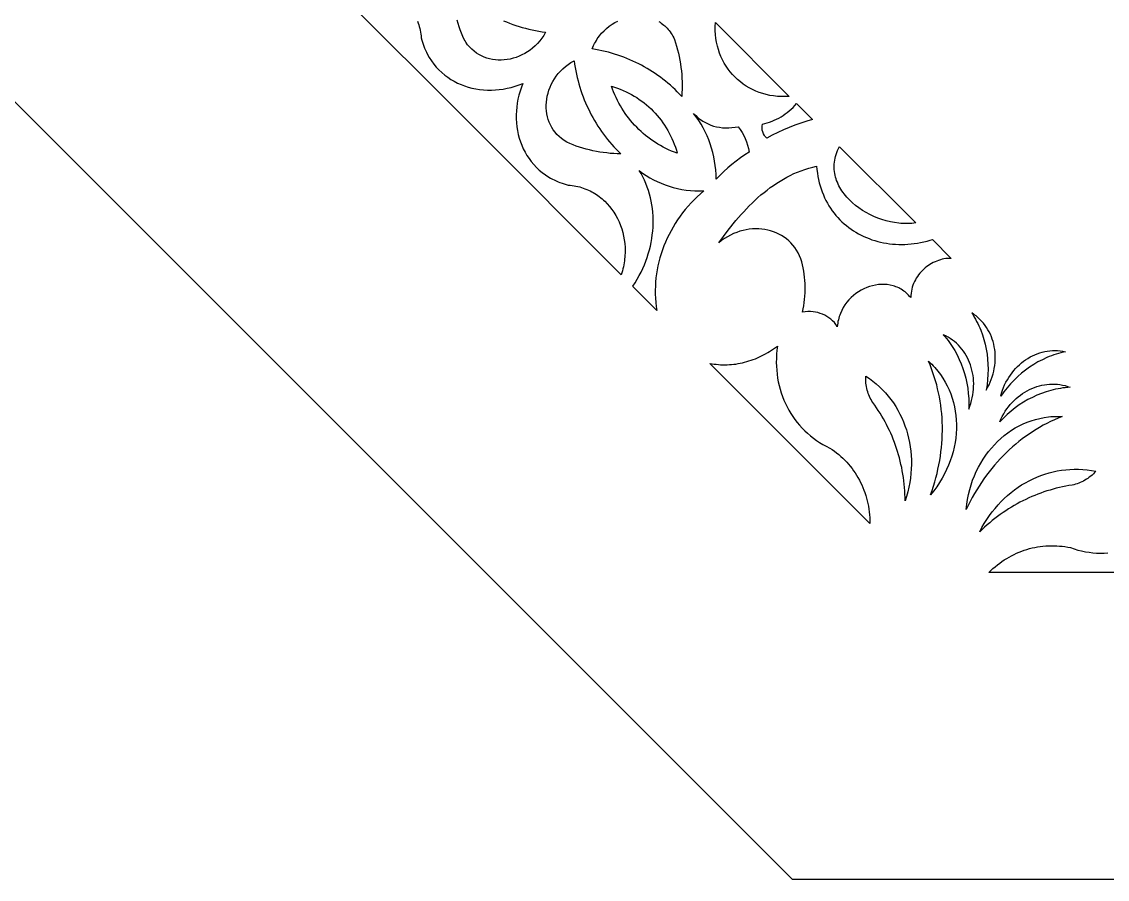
# Model space of a CAD drawing. Extents: x 3927 to 5087, y -513 to 1114.
# Drawn here: x 4330.2 to 4463.1, y 668.5 to 773.4 of the extents above; entities that cross this region are included whole.
import ezdxf

# ---------------------------------------------------------------- set-up
doc = ezdxf.new("R2010")
doc.units = 0
doc.layers.add('LAYER_1', color=18, linetype='CONTINUOUS')

msp = doc.modelspace()

# ---------------------------------------------------------------- linework, layer by layer
at = {"layer": 'LAYER_1'}
for points in [[(4608.82, 668.5), (4739.16, 798.84), (4739.16, 983.16), (4608.82, 1113.5), (4424.5, 1113.5), (4294.16, 983.16), (4294.16, 798.84), (4424.5, 668.5)], [(4424.15, 764.3), (4423.66, 764.28), (4423.18, 764.28), (4422.71, 764.3), (4422.24, 764.35), (4421.78, 764.42), (4421.33, 764.52), (4420.9, 764.64), (4420.47, 764.78), (4420.05, 764.95), (4419.65, 765.13), (4419.26, 765.33), (4418.88, 765.56), (4418.52, 765.8), (4418.17, 766.07), (4417.83, 766.35), (4417.51, 766.64), (4417.21, 766.96), (4416.93, 767.29), (4416.66, 767.64), (4416.42, 768), (4416.19, 768.38), (4415.98, 768.77), (4415.79, 769.17), (4415.62, 769.59), (4415.48, 770.02), (4415.36, 770.46), (4415.26, 770.91), (4415.18, 771.38), (4415.13, 771.85), (4415.1, 772.33), (4415.1, 772.83), (4415.13, 773.33)], [(4397.81, 768.66), (4397.87, 768.24), (4397.94, 767.83), (4398.02, 767.42), (4398.1, 767.02), (4398.2, 766.61), (4398.3, 766.21), (4398.41, 765.82), (4398.52, 765.42), (4398.65, 765.03), (4398.78, 764.65), (4398.92, 764.26), (4399.07, 763.89), (4399.22, 763.51), (4399.39, 763.14), (4399.56, 762.77), (4399.73, 762.41), (4399.92, 762.05), (4400.11, 761.7), (4400.31, 761.35), (4400.52, 761.01), (4400.73, 760.67), (4400.95, 760.33), (4401.18, 760), (4401.41, 759.67), (4401.66, 759.35), (4401.91, 759.04), (4402.16, 758.73), (4402.42, 758.42), (4402.69, 758.13), (4402.97, 757.83), (4403.25, 757.54), (4403.54, 757.26), (4403.1, 757.27), (4402.67, 757.29), (4402.24, 757.32), (4401.81, 757.37), (4401.38, 757.42), (4400.96, 757.48), (4400.54, 757.56), (4400.12, 757.64), (4399.71, 757.74), (4399.3, 757.84), (4398.89, 757.96), (4398.49, 758.09), (4398.09, 758.22), (4397.7, 758.37), (4397.31, 758.53), (4396.92, 758.7), (4396.59, 758.9), (4396.27, 759.13), (4395.99, 759.37), (4395.72, 759.63), (4395.49, 759.9), (4395.27, 760.19), (4395.08, 760.49), (4394.91, 760.81), (4394.77, 761.13), (4394.65, 761.47), (4394.56, 761.81), (4394.49, 762.16), (4394.44, 762.51), (4394.41, 762.87), (4394.41, 763.24), (4394.43, 763.6), (4394.47, 763.97), (4394.54, 764.33), (4394.63, 764.7), (4394.74, 765.06), (4394.88, 765.41), (4395.03, 765.76), (4395.21, 766.1), (4395.41, 766.44), (4395.64, 766.76), (4395.88, 767.08), (4396.15, 767.38), (4396.44, 767.67), (4396.75, 767.94), (4397.08, 768.2), (4397.43, 768.44)], [(4402.38, 765.55), (4402.75, 765.44), (4403.12, 765.31), (4403.47, 765.17), (4403.83, 765.03), (4404.17, 764.87), (4404.51, 764.7), (4404.84, 764.52), (4405.17, 764.34), (4405.48, 764.14), (4405.79, 763.93), (4406.1, 763.72), (4406.39, 763.49), (4406.68, 763.26), (4406.96, 763.01), (4407.23, 762.76), (4407.49, 762.5), (4407.75, 762.23), (4407.99, 761.96), (4408.23, 761.67), (4408.46, 761.38), (4408.68, 761.08), (4408.89, 760.77), (4409.09, 760.46), (4409.28, 760.14), (4409.46, 759.81), (4409.63, 759.47), (4409.79, 759.13), (4409.94, 758.78), (4410.08, 758.43), (4410.21, 758.07), (4410.33, 757.7), (4410.44, 757.33), (4410.09, 757.46), (4409.74, 757.61), (4409.39, 757.76), (4409.05, 757.92), (4408.72, 758.1), (4408.39, 758.28), (4408.07, 758.46), (4407.76, 758.66), (4407.45, 758.87), (4407.15, 759.08), (4406.85, 759.3), (4406.56, 759.53), (4406.28, 759.77), (4406.01, 760.01), (4405.74, 760.26), (4405.48, 760.52), (4405.23, 760.79), (4404.98, 761.06), (4404.74, 761.34), (4404.51, 761.63), (4404.29, 761.92), (4404.07, 762.22), (4403.86, 762.53), (4403.67, 762.84), (4403.48, 763.16), (4403.29, 763.48), (4403.12, 763.81), (4402.95, 764.15), (4402.8, 764.49), (4402.65, 764.84), (4402.51, 765.19)], [(4427.01, 761.45), (4426.28, 761.25), (4425.57, 761.02), (4424.85, 760.77), (4424.15, 760.49), (4423.45, 760.2), (4422.75, 759.88), (4422.07, 759.54), (4421.39, 759.18), (4421.31, 759.26), (4421.23, 759.35), (4421.16, 759.44), (4421.1, 759.53), (4420.99, 759.73), (4420.91, 759.95), (4420.85, 760.17), (4420.83, 760.4), (4420.83, 760.64), (4420.86, 760.88), (4421.16, 760.96), (4421.46, 761.04), (4421.75, 761.14), (4422.04, 761.25), (4422.32, 761.37), (4422.6, 761.51), (4422.88, 761.65), (4423.14, 761.81), (4423.41, 761.97), (4423.66, 762.15), (4423.91, 762.34), (4424.15, 762.53), (4424.39, 762.74), (4424.62, 762.95), (4424.83, 763.18), (4425.04, 763.41)], [(4412.45, 762.2), (4412.71, 761.94), (4412.98, 761.69), (4413.27, 761.47), (4413.57, 761.27), (4413.88, 761.09), (4414.21, 760.93), (4414.55, 760.79), (4414.89, 760.67), (4415.25, 760.58), (4415.61, 760.51), (4415.98, 760.46), (4416.36, 760.44), (4416.74, 760.44), (4417.13, 760.47), (4417.52, 760.51), (4417.9, 760.59), (4418.15, 760.24), (4418.37, 759.88), (4418.58, 759.51), (4418.76, 759.13), (4418.92, 758.73), (4419.05, 758.32), (4419.17, 757.91), (4419.26, 757.48), (4418.71, 757.13), (4418.18, 756.76), (4417.65, 756.37), (4417.14, 755.96), (4416.64, 755.54), (4416.15, 755.1), (4415.68, 754.65), (4415.22, 754.18), (4415.2, 754.74), (4415.16, 755.29), (4415.1, 755.84), (4415.01, 756.38), (4414.91, 756.92), (4414.78, 757.44), (4414.64, 757.96), (4414.48, 758.47), (4414.29, 758.98), (4414.09, 759.47), (4413.86, 759.95), (4413.62, 760.43), (4413.36, 760.89), (4413.07, 761.34), (4412.77, 761.78)], [(4405.78, 755.23), (4406.2, 754.92), (4406.63, 754.62), (4407.07, 754.35), (4407.53, 754.1), (4407.99, 753.87), (4408.47, 753.66), (4408.96, 753.47), (4409.46, 753.3), (4409.96, 753.15), (4410.48, 753.03), (4411, 752.92), (4411.53, 752.84), (4412.06, 752.78), (4412.6, 752.74), (4413.15, 752.73), (4413.7, 752.74), (4413.29, 752.38), (4412.89, 752.02), (4412.5, 751.64), (4412.13, 751.26), (4411.77, 750.86), (4411.43, 750.46), (4411.1, 750.04), (4410.79, 749.62), (4410.49, 749.19), (4410.2, 748.75), (4409.93, 748.31), (4409.68, 747.86), (4409.44, 747.4), (4409.21, 746.94), (4409, 746.47), (4408.81, 745.99), (4408.63, 745.52), (4408.47, 745.03), (4408.32, 744.55), (4408.19, 744.06), (4408.08, 743.57), (4407.98, 743.07), (4407.9, 742.58), (4407.83, 742.08), (4407.79, 741.58), (4407.76, 741.08), (4407.75, 740.58), (4407.75, 740.09), (4407.78, 739.59), (4407.82, 739.09), (4407.88, 738.6), (4407.96, 738.11), (4405.05, 741.01), (4405.01, 741.07), (4405.28, 741.5), (4405.54, 741.92), (4405.78, 742.36), (4406.01, 742.8), (4406.22, 743.24), (4406.42, 743.69), (4406.59, 744.14), (4406.76, 744.59), (4406.9, 745.05), (4407.03, 745.51), (4407.15, 745.97), (4407.25, 746.43), (4407.33, 746.89), (4407.39, 747.35), (4407.44, 747.81), (4407.48, 748.28), (4407.49, 748.74), (4407.49, 749.2), (4407.48, 749.65), (4407.45, 750.11), (4407.4, 750.56), (4407.33, 751.01), (4407.25, 751.46), (4407.16, 751.9), (4407.04, 752.34), (4406.91, 752.77), (4406.76, 753.2), (4406.6, 753.62), (4406.42, 754.03), (4406.22, 754.44), (4406.01, 754.84)], [(4427.54, 755.33), (4427.59, 754.92), (4427.65, 754.51), (4427.73, 754.11), (4427.82, 753.72), (4427.93, 753.34), (4428.05, 752.97), (4428.17, 752.6), (4428.32, 752.25), (4428.47, 751.9), (4428.64, 751.56), (4428.81, 751.23), (4429, 750.92), (4429.2, 750.61), (4429.41, 750.31), (4429.63, 750.02), (4429.85, 749.74), (4430.09, 749.46), (4430.34, 749.2), (4430.6, 748.95), (4430.86, 748.71), (4431.14, 748.48), (4431.42, 748.26), (4431.71, 748.05), (4432, 747.85), (4432.31, 747.67), (4432.62, 747.49), (4432.94, 747.32), (4433.26, 747.16), (4433.59, 747.02), (4433.93, 746.89), (4434.27, 746.76), (4434.61, 746.65), (4434.97, 746.55), (4435.32, 746.46), (4435.68, 746.39), (4436.05, 746.32), (4436.41, 746.27), (4436.78, 746.23), (4437.16, 746.2), (4437.54, 746.18), (4437.92, 746.18), (4438.3, 746.18), (4438.68, 746.2), (4439.07, 746.24), (4439.45, 746.28), (4439.84, 746.34), (4440.23, 746.41), (4440.62, 746.49), (4441.01, 746.59), (4441.4, 746.7), (4441.67, 746.79), (4443.98, 744.48), (4443.75, 744.48), (4443.53, 744.47), (4443.3, 744.44), (4443.08, 744.4), (4442.86, 744.36), (4442.64, 744.3), (4442.42, 744.23), (4442.2, 744.15), (4441.99, 744.06), (4441.78, 743.96), (4441.57, 743.85), (4441.37, 743.73), (4441.17, 743.6), (4440.98, 743.47), (4440.79, 743.32), (4440.61, 743.17), (4440.44, 743), (4440.28, 742.83), (4440.12, 742.65), (4439.97, 742.46), (4439.83, 742.27), (4439.7, 742.07), (4439.58, 741.86), (4439.47, 741.64), (4439.37, 741.42), (4439.28, 741.19), (4439.2, 740.95), (4439.14, 740.7), (4439.09, 740.46), (4439.05, 740.2), (4439.02, 739.94), (4439.01, 739.67), (4438.88, 739.83), (4438.75, 739.98), (4438.61, 740.11), (4438.47, 740.24), (4438.32, 740.37), (4438.17, 740.48), (4438.02, 740.59), (4437.86, 740.69), (4437.7, 740.78), (4437.54, 740.86), (4437.37, 740.94), (4437.2, 741), (4437.03, 741.06), (4436.86, 741.12), (4436.51, 741.2), (4436.15, 741.26), (4435.79, 741.29), (4435.43, 741.29), (4435.07, 741.26), (4434.7, 741.21), (4434.34, 741.13), (4433.98, 741.03), (4433.63, 740.9), (4433.29, 740.75), (4432.95, 740.58), (4432.62, 740.38), (4432.31, 740.17), (4432.01, 739.93), (4431.72, 739.67), (4431.45, 739.4), (4431.2, 739.1), (4430.97, 738.78), (4430.76, 738.45), (4430.57, 738.1), (4430.4, 737.73), (4430.33, 737.54), (4430.27, 737.35), (4430.21, 737.15), (4430.16, 736.95), (4430.11, 736.75), (4430.08, 736.54), (4430.05, 736.33), (4430.03, 736.11), (4429.86, 736.37), (4429.67, 736.61), (4429.46, 736.82), (4429.24, 737.03), (4429.01, 737.21), (4428.76, 737.37), (4428.5, 737.52), (4428.23, 737.65), (4427.95, 737.75), (4427.66, 737.84), (4427.36, 737.9), (4427.06, 737.95), (4426.75, 737.97), (4426.43, 737.97), (4426.11, 737.95), (4425.78, 737.9), (4425.86, 738.29), (4425.93, 738.68), (4425.98, 739.07), (4426.02, 739.46), (4426.06, 739.85), (4426.08, 740.24), (4426.09, 740.63), (4426.09, 741.02), (4426.08, 741.4), (4426.05, 741.78), (4426.02, 742.17), (4425.97, 742.55), (4425.92, 742.92), (4425.85, 743.3), (4425.77, 743.67), (4425.68, 744.04), (4425.55, 744.42), (4425.4, 744.79), (4425.23, 745.14), (4425.04, 745.47), (4424.83, 745.79), (4424.6, 746.08), (4424.35, 746.36), (4424.09, 746.61), (4423.81, 746.85), (4423.52, 747.07), (4423.21, 747.26), (4422.89, 747.44), (4422.56, 747.6), (4422.22, 747.73), (4421.87, 747.85), (4421.52, 747.94), (4421.15, 748.01), (4420.78, 748.06), (4420.41, 748.09), (4420.03, 748.1), (4419.65, 748.08), (4419.26, 748.04), (4418.87, 747.98), (4418.49, 747.9), (4418.1, 747.79), (4417.72, 747.66), (4417.34, 747.51), (4416.96, 747.33), (4416.59, 747.13), (4416.23, 746.9), (4415.87, 746.65), (4415.52, 746.37), (4416.09, 747.16), (4416.69, 747.94), (4416.99, 748.33), (4417.3, 748.71), (4417.61, 749.09), (4417.93, 749.46), (4418.25, 749.83), (4418.58, 750.19), (4418.92, 750.55), (4419.26, 750.9), (4419.61, 751.24), (4419.96, 751.58), (4420.32, 751.91), (4420.69, 752.23), (4421.06, 752.54), (4421.44, 752.84), (4421.82, 753.13), (4422.21, 753.41), (4422.61, 753.68), (4423.02, 753.93), (4423.43, 754.18), (4423.85, 754.41), (4424.28, 754.63), (4424.72, 754.84), (4425.16, 755.03), (4425.61, 755.2), (4426.07, 755.37), (4426.54, 755.51), (4427.02, 755.64), (4427.5, 755.76)], [(4448.26, 728.36), (4448.43, 728.68), (4448.6, 729.01), (4448.74, 729.34), (4448.87, 729.67), (4448.99, 730), (4449.09, 730.34), (4449.17, 730.68), (4449.24, 731.01), (4449.29, 731.35), (4449.33, 731.69), (4449.35, 732.02), (4449.36, 732.36), (4449.35, 732.69), (4449.33, 733.02), (4449.29, 733.34), (4449.24, 733.66), (4449.17, 733.98), (4449.09, 734.29), (4448.99, 734.59), (4448.88, 734.89), (4448.76, 735.19), (4448.62, 735.47), (4448.46, 735.75), (4448.3, 736.02), (4448.12, 736.28), (4447.92, 736.53), (4447.71, 736.77), (4447.49, 737), (4447.26, 737.22), (4447.01, 737.43), (4446.75, 737.62), (4446.48, 737.8), (4446.64, 737.55), (4446.79, 737.3), (4446.94, 737.04), (4447.08, 736.77), (4447.22, 736.51), (4447.35, 736.24), (4447.47, 735.96), (4447.59, 735.68), (4447.8, 735.12), (4447.98, 734.54), (4448.13, 733.96), (4448.26, 733.36), (4448.36, 732.75), (4448.43, 732.14), (4448.47, 731.52), (4448.49, 730.9), (4448.47, 730.27), (4448.43, 729.64), (4448.36, 729)], [(4446.12, 726.04), (4446.25, 726.39), (4446.36, 726.73), (4446.46, 727.08), (4446.54, 727.43), (4446.61, 727.77), (4446.66, 728.12), (4446.69, 728.46), (4446.71, 728.81), (4446.72, 729.15), (4446.7, 729.49), (4446.68, 729.82), (4446.64, 730.15), (4446.58, 730.48), (4446.51, 730.8), (4446.43, 731.12), (4446.33, 731.43), (4446.22, 731.73), (4446.09, 732.03), (4445.95, 732.32), (4445.8, 732.6), (4445.63, 732.87), (4445.46, 733.13), (4445.27, 733.38), (4445.06, 733.63), (4444.85, 733.86), (4444.62, 734.08), (4444.38, 734.29), (4444.13, 734.48), (4443.86, 734.67), (4443.59, 734.84), (4443.3, 734.99), (4443, 735.13), (4443.2, 734.91), (4443.39, 734.68), (4443.58, 734.44), (4443.75, 734.2), (4443.93, 733.95), (4444.09, 733.7), (4444.25, 733.45), (4444.41, 733.19), (4444.69, 732.66), (4444.96, 732.12), (4445.2, 731.56), (4445.41, 730.99), (4445.59, 730.4), (4445.75, 729.81), (4445.88, 729.2), (4445.99, 728.58), (4446.06, 727.96), (4446.11, 727.33), (4446.13, 726.69)], [(4422.69, 733.74), (4422.63, 733.24), (4422.59, 732.74), (4422.57, 732.24), (4422.56, 731.75), (4422.58, 731.27), (4422.61, 730.78), (4422.66, 730.3), (4422.73, 729.83), (4422.81, 729.37), (4422.92, 728.91), (4423.04, 728.46), (4423.17, 728.01), (4423.33, 727.57), (4423.5, 727.14), (4423.68, 726.72), (4423.88, 726.31), (4424.1, 725.91), (4424.33, 725.51), (4424.58, 725.13), (4424.85, 724.76), (4425.12, 724.4), (4425.42, 724.05), (4425.72, 723.71), (4426.05, 723.38), (4426.38, 723.07), (4426.73, 722.77), (4427.1, 722.48), (4427.47, 722.21), (4427.86, 721.95), (4428.26, 721.71), (4428.68, 721.48), (4429.11, 721.27), (4429.39, 721.08), (4429.67, 720.88), (4429.95, 720.68), (4430.21, 720.47), (4430.46, 720.24), (4430.71, 720.01), (4430.95, 719.78), (4431.18, 719.53), (4431.41, 719.28), (4431.62, 719.03), (4431.83, 718.76), (4432.02, 718.49), (4432.21, 718.22), (4432.39, 717.93), (4432.56, 717.65), (4432.73, 717.35), (4432.88, 717.05), (4433.02, 716.75), (4433.16, 716.44), (4433.28, 716.12), (4433.4, 715.81), (4433.51, 715.48), (4433.6, 715.15), (4433.69, 714.82), (4433.77, 714.49), (4433.83, 714.15), (4433.89, 713.8), (4433.94, 713.46), (4433.97, 713.11), (4434, 712.76), (4434.02, 712.4), (4434.02, 712.04), (4414.44, 731.63), (4414.7, 731.58), (4414.96, 731.54), (4415.22, 731.51), (4415.49, 731.48), (4415.75, 731.46), (4416.02, 731.46), (4416.29, 731.45), (4416.55, 731.46), (4416.82, 731.47), (4417.09, 731.49), (4417.36, 731.52), (4417.63, 731.55), (4417.89, 731.6), (4418.16, 731.65), (4418.43, 731.7), (4418.69, 731.77), (4418.95, 731.84), (4419.22, 731.92), (4419.48, 732), (4419.74, 732.09), (4420, 732.19), (4420.26, 732.3), (4420.51, 732.41), (4420.76, 732.53), (4421.01, 732.66), (4421.26, 732.79), (4421.51, 732.94), (4421.75, 733.08), (4421.99, 733.24), (4422.23, 733.4), (4422.46, 733.57)], [(4450.03, 727.63), (4450.13, 727.98), (4450.24, 728.33), (4450.37, 728.66), (4450.51, 728.99), (4450.67, 729.31), (4450.84, 729.62), (4451.02, 729.91), (4451.21, 730.2), (4451.41, 730.47), (4451.62, 730.74), (4451.84, 730.99), (4452.07, 731.23), (4452.31, 731.46), (4452.56, 731.68), (4452.82, 731.88), (4453.08, 732.07), (4453.35, 732.24), (4453.63, 732.41), (4453.91, 732.56), (4454.2, 732.69), (4454.5, 732.81), (4454.8, 732.91), (4455.1, 733), (4455.41, 733.07), (4455.72, 733.13), (4456.04, 733.17), (4456.35, 733.19), (4456.67, 733.2), (4456.99, 733.19), (4457.32, 733.16), (4457.64, 733.11), (4457.96, 733.05), (4457.67, 732.98), (4457.38, 732.91), (4457.09, 732.83), (4456.8, 732.75), (4456.52, 732.66), (4456.23, 732.56), (4455.95, 732.45), (4455.68, 732.33), (4455.13, 732.08), (4454.59, 731.8), (4454.07, 731.5), (4453.56, 731.17), (4453.06, 730.81), (4452.58, 730.43), (4452.11, 730.02), (4451.66, 729.59), (4451.22, 729.13), (4450.8, 728.65), (4450.41, 728.15)], [(4441.18, 731.9), (4441.39, 731.71), (4441.59, 731.51), (4441.78, 731.31), (4441.97, 731.11), (4442.32, 730.69), (4442.65, 730.26), (4442.96, 729.81), (4443.23, 729.34), (4443.49, 728.87), (4443.72, 728.38), (4443.92, 727.88), (4444.09, 727.37), (4444.24, 726.85), (4444.37, 726.32), (4444.47, 725.79), (4444.54, 725.25), (4444.59, 724.71), (4444.61, 724.16), (4444.6, 723.6), (4444.57, 723.05), (4444.52, 722.49), (4444.44, 721.93), (4444.33, 721.38), (4444.2, 720.82), (4444.04, 720.27), (4443.85, 719.72), (4443.64, 719.17), (4443.4, 718.63), (4443.14, 718.1), (4442.85, 717.57), (4442.54, 717.05), (4442.2, 716.54), (4441.83, 716.05), (4441.44, 715.56), (4441.62, 716.08), (4441.79, 716.6), (4441.95, 717.12), (4442.1, 717.64), (4442.23, 718.16), (4442.35, 718.69), (4442.46, 719.21), (4442.56, 719.74), (4442.64, 720.27), (4442.71, 720.79), (4442.77, 721.32), (4442.82, 721.84), (4442.86, 722.37), (4442.88, 722.89), (4442.89, 723.41), (4442.89, 723.93), (4442.87, 724.45), (4442.85, 724.97), (4442.81, 725.48), (4442.76, 726), (4442.69, 726.51), (4442.62, 727.02), (4442.53, 727.52), (4442.43, 728.02), (4442.31, 728.52), (4442.19, 729.02), (4442.05, 729.51), (4441.9, 729.99), (4441.74, 730.48), (4441.56, 730.95), (4441.38, 731.43)], [(4433.52, 730.08), (4433.96, 729.78), (4434.39, 729.45), (4434.8, 729.12), (4435.2, 728.76), (4435.57, 728.39), (4435.93, 728.01), (4436.27, 727.61), (4436.59, 727.2), (4436.89, 726.78), (4437.18, 726.34), (4437.44, 725.89), (4437.69, 725.43), (4437.92, 724.96), (4438.12, 724.48), (4438.31, 723.99), (4438.48, 723.49), (4438.63, 722.99), (4438.76, 722.47), (4438.87, 721.95), (4438.95, 721.42), (4439.02, 720.89), (4439.06, 720.35), (4439.09, 719.81), (4439.09, 719.26), (4439.08, 718.71), (4439.04, 718.15), (4438.97, 717.6), (4438.89, 717.04), (4438.79, 716.48), (4438.66, 715.91), (4438.51, 715.35), (4438.34, 714.79), (4438.33, 715.21), (4438.31, 715.62), (4438.29, 716.04), (4438.26, 716.45), (4438.22, 716.86), (4438.17, 717.27), (4438.12, 717.67), (4438.05, 718.07), (4437.98, 718.48), (4437.91, 718.87), (4437.82, 719.27), (4437.73, 719.66), (4437.63, 720.05), (4437.52, 720.44), (4437.41, 720.83), (4437.29, 721.21), (4437.16, 721.59), (4437.02, 721.96), (4436.88, 722.34), (4436.73, 722.7), (4436.57, 723.07), (4436.41, 723.43), (4436.23, 723.79), (4436.06, 724.14), (4435.87, 724.49), (4435.68, 724.84), (4435.48, 725.18), (4435.27, 725.52), (4435.05, 725.85), (4434.83, 726.18), (4434.61, 726.51), (4434.37, 726.83), (4434.26, 727.01), (4434.16, 727.19), (4434.06, 727.38), (4433.97, 727.57), (4433.89, 727.76), (4433.82, 727.96), (4433.75, 728.16), (4433.69, 728.36), (4433.64, 728.57), (4433.6, 728.78), (4433.57, 728.99), (4433.54, 729.21), (4433.52, 729.42), (4433.51, 729.64), (4433.51, 729.86)], [(4449.9, 724.48), (4450.05, 724.81), (4450.21, 725.14), (4450.39, 725.45), (4450.57, 725.76), (4450.77, 726.05), (4450.98, 726.33), (4451.2, 726.6), (4451.43, 726.85), (4451.67, 727.1), (4451.92, 727.33), (4452.17, 727.55), (4452.44, 727.75), (4452.71, 727.94), (4452.98, 728.12), (4453.27, 728.28), (4453.56, 728.43), (4453.85, 728.57), (4454.15, 728.69), (4454.45, 728.8), (4454.76, 728.89), (4455.07, 728.96), (4455.38, 729.02), (4455.69, 729.06), (4456.01, 729.09), (4456.32, 729.1), (4456.64, 729.1), (4456.96, 729.08), (4457.27, 729.04), (4457.59, 728.98), (4457.9, 728.9), (4458.22, 728.81), (4458.53, 728.7), (4458.23, 728.68), (4457.93, 728.65), (4457.63, 728.62), (4457.34, 728.57), (4457.04, 728.52), (4456.75, 728.46), (4456.45, 728.4), (4456.16, 728.32), (4455.59, 728.15), (4455.01, 727.95), (4454.45, 727.73), (4453.9, 727.47), (4453.35, 727.19), (4452.82, 726.88), (4452.3, 726.54), (4451.79, 726.18), (4451.29, 725.79), (4450.81, 725.38), (4450.35, 724.94)], [(4445.81, 713.75), (4445.87, 714.38), (4445.97, 714.99), (4446.09, 715.59), (4446.23, 716.18), (4446.4, 716.76), (4446.59, 717.32), (4446.8, 717.87), (4447.04, 718.4), (4447.3, 718.92), (4447.58, 719.43), (4447.87, 719.91), (4448.19, 720.38), (4448.53, 720.83), (4448.88, 721.27), (4449.25, 721.68), (4449.64, 722.08), (4450.05, 722.45), (4450.47, 722.8), (4450.9, 723.13), (4451.35, 723.44), (4451.81, 723.72), (4452.28, 723.98), (4452.77, 724.22), (4453.26, 724.43), (4453.77, 724.61), (4454.28, 724.77), (4454.81, 724.9), (4455.34, 725.01), (4455.88, 725.08), (4456.15, 725.11), (4456.43, 725.12), (4456.71, 725.14), (4456.98, 725.14), (4457.26, 725.14), (4457.54, 725.12), (4457.07, 724.93), (4456.6, 724.73), (4456.14, 724.52), (4455.69, 724.29), (4455.23, 724.05), (4454.79, 723.8), (4454.35, 723.54), (4453.92, 723.27), (4453.49, 722.98), (4453.07, 722.69), (4452.66, 722.38), (4452.26, 722.07), (4451.86, 721.74), (4451.46, 721.4), (4451.08, 721.06), (4450.7, 720.7), (4450.33, 720.33), (4449.97, 719.96), (4449.62, 719.57), (4449.27, 719.18), (4448.93, 718.77), (4448.6, 718.36), (4448.28, 717.93), (4447.97, 717.5), (4447.67, 717.06), (4447.37, 716.61), (4447.09, 716.16), (4446.81, 715.69), (4446.55, 715.22), (4446.29, 714.74), (4446.04, 714.25)], [(4447.46, 711.02), (4447.73, 711.54), (4448.02, 712.04), (4448.33, 712.53), (4448.65, 713), (4448.99, 713.45), (4449.34, 713.89), (4449.7, 714.31), (4450.08, 714.71), (4450.47, 715.1), (4450.87, 715.47), (4451.29, 715.81), (4451.71, 716.14), (4452.15, 716.46), (4452.59, 716.75), (4453.05, 717.02), (4453.51, 717.27), (4453.98, 717.51), (4454.46, 717.72), (4454.94, 717.91), (4455.44, 718.09), (4455.94, 718.24), (4456.44, 718.37), (4456.95, 718.47), (4457.46, 718.56), (4457.98, 718.62), (4458.5, 718.66), (4459.03, 718.68), (4459.55, 718.68), (4460.08, 718.65), (4460.61, 718.6), (4461.14, 718.52), (4461.68, 718.42), (4461.52, 718.26), (4461.37, 718.11), (4461.21, 717.96), (4461.04, 717.82), (4460.87, 717.69), (4460.7, 717.56), (4460.52, 717.44), (4460.34, 717.33), (4460.15, 717.23), (4459.96, 717.13), (4459.77, 717.04), (4459.58, 716.96), (4459.38, 716.89), (4459.18, 716.83), (4458.98, 716.77), (4458.77, 716.73), (4458.38, 716.67), (4457.99, 716.6), (4457.6, 716.52), (4457.21, 716.44), (4456.83, 716.34), (4456.44, 716.24), (4456.06, 716.13), (4455.68, 716.02), (4455.31, 715.9), (4454.93, 715.76), (4454.56, 715.62), (4454.19, 715.48), (4453.82, 715.32), (4453.46, 715.16), (4453.09, 714.99), (4452.74, 714.82), (4452.38, 714.63), (4452.03, 714.44), (4451.68, 714.24), (4451.33, 714.04), (4450.99, 713.82), (4450.65, 713.6), (4450.31, 713.38), (4449.98, 713.14), (4449.65, 712.9), (4449.32, 712.65), (4449, 712.4), (4448.68, 712.13), (4448.37, 711.86), (4448.06, 711.59), (4447.76, 711.31)]]:
    msp.add_lwpolyline(points, close=True, dxfattribs=at)
for points in [[(4378.66, 773.48), (4378.74, 773.27), (4378.81, 773.06), (4378.87, 772.84), (4378.93, 772.61), (4378.98, 772.39), (4379.02, 772.16), (4379.06, 771.92), (4379.09, 771.69), (4379.11, 771.45), (4379.18, 771.18), (4379.26, 770.93), (4379.34, 770.67), (4379.43, 770.43), (4379.53, 770.18), (4379.63, 769.95), (4379.74, 769.72), (4379.85, 769.49), (4380.09, 769.06), (4380.36, 768.65), (4380.65, 768.25), (4380.95, 767.89), (4381.28, 767.54), (4381.62, 767.22), (4381.98, 766.91), (4382.35, 766.63), (4382.74, 766.38), (4383.14, 766.14), (4383.56, 765.93), (4383.98, 765.74), (4384.42, 765.58), (4384.87, 765.43), (4385.32, 765.31), (4385.78, 765.22), (4386.25, 765.14), (4386.73, 765.09), (4387.21, 765.06), (4387.69, 765.06), (4388.18, 765.08), (4388.66, 765.13), (4389.15, 765.19), (4389.64, 765.29), (4390.12, 765.4), (4390.61, 765.54), (4391.09, 765.7), (4391.56, 765.89), (4391.37, 765.42), (4391.21, 764.94), (4391.07, 764.45), (4390.95, 763.97), (4390.86, 763.48), (4390.79, 762.99), (4390.75, 762.51), (4390.73, 762.02), (4390.73, 761.54), (4390.76, 761.06), (4390.81, 760.58), (4390.88, 760.12), (4390.98, 759.65), (4391.1, 759.2), (4391.24, 758.75), (4391.41, 758.31), (4391.6, 757.89), (4391.81, 757.47), (4392.05, 757.07), (4392.3, 756.68), (4392.58, 756.31), (4392.88, 755.95), (4393.21, 755.61), (4393.55, 755.28), (4393.92, 754.98), (4394.31, 754.69), (4394.73, 754.43), (4394.94, 754.3), (4395.16, 754.18), (4395.39, 754.07), (4395.62, 753.96), (4395.85, 753.86), (4396.09, 753.76), (4396.34, 753.67), (4396.59, 753.59), (4396.85, 753.51), (4397.11, 753.44), (4397.35, 753.42), (4397.59, 753.39), (4397.82, 753.36), (4398.05, 753.31), (4398.28, 753.26), (4398.5, 753.21), (4398.72, 753.14), (4398.94, 753.07), (4399.15, 753), (4399.36, 752.91), (4399.57, 752.82), (4399.77, 752.73), (4399.97, 752.63), (4400.16, 752.52), (4400.35, 752.41), (4400.54, 752.29), (4400.72, 752.16), (4400.89, 752.03), (4401.07, 751.9), (4401.24, 751.76), (4401.4, 751.61), (4401.56, 751.46), (4401.87, 751.15), (4402.16, 750.82), (4402.43, 750.47), (4402.68, 750.11), (4402.92, 749.73), (4403.13, 749.34), (4403.32, 748.93), (4403.49, 748.51), (4403.64, 748.09), (4403.77, 747.65), (4403.87, 747.2), (4403.95, 746.75), (4404.01, 746.29), (4404.05, 745.82), (4404.06, 745.35), (4404.05, 745.11), (4404.04, 744.87), (4404.03, 744.64), (4404, 744.4), (4403.98, 744.16), (4403.94, 743.92), (4403.9, 743.68), (4403.85, 743.44), (4403.79, 743.2), (4403.73, 742.96), (4403.66, 742.72), (4403.59, 742.48), (4385.87, 760.2), (4368.15, 777.92)], [(4389.18, 773.56), (4389.55, 773.4), (4389.93, 773.25), (4390.32, 773.11), (4390.7, 772.98), (4391.09, 772.86), (4391.48, 772.74), (4391.88, 772.63), (4392.28, 772.53), (4392.68, 772.43), (4393.09, 772.35), (4393.5, 772.27), (4393.91, 772.2), (4394.33, 772.14), (4394.1, 771.76), (4393.86, 771.41), (4393.61, 771.08), (4393.33, 770.77), (4393.05, 770.48), (4392.74, 770.21), (4392.43, 769.97), (4392.11, 769.75), (4391.77, 769.55), (4391.43, 769.37), (4391.08, 769.21), (4390.72, 769.07), (4390.37, 768.96), (4390, 768.87), (4389.64, 768.81), (4389.27, 768.76), (4388.91, 768.74), (4388.54, 768.74), (4388.18, 768.77), (4387.83, 768.82), (4387.48, 768.89), (4387.13, 768.98), (4386.8, 769.1), (4386.47, 769.25), (4386.16, 769.41), (4385.86, 769.6), (4385.57, 769.82), (4385.29, 770.06), (4385.04, 770.32), (4384.79, 770.61), (4384.57, 770.92), (4384.47, 771.08), (4384.37, 771.25), (4384.2, 771.64), (4384.04, 772.03), (4383.89, 772.42), (4383.76, 772.82), (4383.63, 773.22), (4383.51, 773.63)], [(4408.18, 773.46), (4408.34, 773.37), (4408.49, 773.26), (4408.65, 773.15), (4408.8, 773.03), (4408.94, 772.91), (4409.08, 772.78), (4409.22, 772.64), (4409.35, 772.49), (4409.47, 772.34), (4409.59, 772.18), (4409.7, 772.01), (4409.81, 771.83), (4409.91, 771.65), (4410.01, 771.46), (4410.1, 771.26), (4410.24, 770.85), (4410.37, 770.43), (4410.48, 770.01), (4410.59, 769.59), (4410.68, 769.16), (4410.77, 768.73), (4410.84, 768.29), (4410.9, 767.85), (4410.95, 767.41), (4410.99, 766.97), (4411.02, 766.53), (4411.04, 766.08), (4411.05, 765.63), (4411.04, 765.18), (4411.02, 764.73), (4411, 764.28), (4410.73, 764.56), (4410.45, 764.85), (4410.17, 765.12), (4409.89, 765.39), (4409.6, 765.65), (4409.3, 765.91), (4409, 766.16), (4408.69, 766.4), (4408.38, 766.64), (4408.07, 766.87), (4407.74, 767.09), (4407.42, 767.31), (4407.09, 767.52), (4406.75, 767.72), (4406.41, 767.91), (4406.07, 768.1), (4405.72, 768.28), (4405.36, 768.46), (4405.01, 768.62), (4404.64, 768.78), (4404.28, 768.93), (4403.91, 769.08), (4403.54, 769.22), (4403.16, 769.35), (4402.78, 769.47), (4402.4, 769.58), (4402.01, 769.69), (4401.62, 769.79), (4401.23, 769.88), (4400.83, 769.97), (4400.43, 770.04), (4400.03, 770.11), (4400.12, 770.33), (4400.21, 770.54), (4400.32, 770.75), (4400.42, 770.95), (4400.54, 771.14), (4400.66, 771.33), (4400.78, 771.51), (4400.91, 771.69), (4401.05, 771.86), (4401.19, 772.02), (4401.48, 772.33), (4401.79, 772.62), (4402.12, 772.88), (4402.46, 773.12), (4402.81, 773.33), (4403.17, 773.51)], [(4439.64, 748.81), (4439.38, 748.78), (4439.13, 748.76), (4438.87, 748.74), (4438.61, 748.73), (4438.35, 748.73), (4438.09, 748.74), (4437.82, 748.76), (4437.56, 748.78), (4437.04, 748.85), (4436.52, 748.95), (4436, 749.07), (4435.49, 749.23), (4434.99, 749.4), (4434.5, 749.61), (4434.02, 749.83), (4433.56, 750.08), (4433.11, 750.35), (4432.68, 750.64), (4432.27, 750.95), (4431.88, 751.28), (4431.52, 751.62), (4431.34, 751.8), (4431.18, 751.98), (4431.02, 752.17), (4430.87, 752.36), (4430.73, 752.55), (4430.59, 752.75), (4430.46, 752.95), (4430.34, 753.15), (4430.23, 753.36), (4430.13, 753.57), (4430.04, 753.78), (4429.95, 753.99), (4429.88, 754.21), (4429.82, 754.43), (4429.76, 754.65), (4429.72, 754.87), (4429.68, 755.1), (4429.66, 755.33), (4429.65, 755.56), (4429.65, 755.79), (4429.66, 756.02), (4429.68, 756.25), (4429.71, 756.48), (4429.76, 756.72), (4429.82, 756.96), (4429.89, 757.19), (4429.98, 757.43), (4430.07, 757.67), (4430.19, 757.91), (4430.31, 758.15)], [(4439.64, 748.82), (4430.31, 758.14)], [(4476.26, 706.02), (4448.56, 706.03), (4448.82, 706.27), (4449.08, 706.51), (4449.35, 706.74), (4449.62, 706.97), (4449.9, 707.18), (4450.18, 707.38), (4450.47, 707.57), (4450.76, 707.75), (4451.06, 707.93), (4451.36, 708.09), (4451.66, 708.25), (4451.97, 708.39), (4452.28, 708.52), (4452.6, 708.65), (4452.91, 708.76), (4453.23, 708.86), (4453.56, 708.96), (4453.88, 709.04), (4454.21, 709.11), (4454.54, 709.17), (4454.87, 709.22), (4455.2, 709.27), (4455.53, 709.3), (4455.87, 709.32), (4456.2, 709.32), (4456.54, 709.32), (4456.88, 709.31), (4457.22, 709.28), (4457.55, 709.25), (4457.89, 709.2), (4458.23, 709.14), (4458.56, 709.08), (4459.02, 708.92), (4459.47, 708.79), (4459.93, 708.68), (4460.39, 708.58), (4460.85, 708.51), (4461.3, 708.46), (4461.76, 708.42), (4462.22, 708.4), (4462.68, 708.41), (4463.14, 708.43)]]:
    msp.add_lwpolyline(points, dxfattribs=at)

doc.saveas('drawing.dxf')
